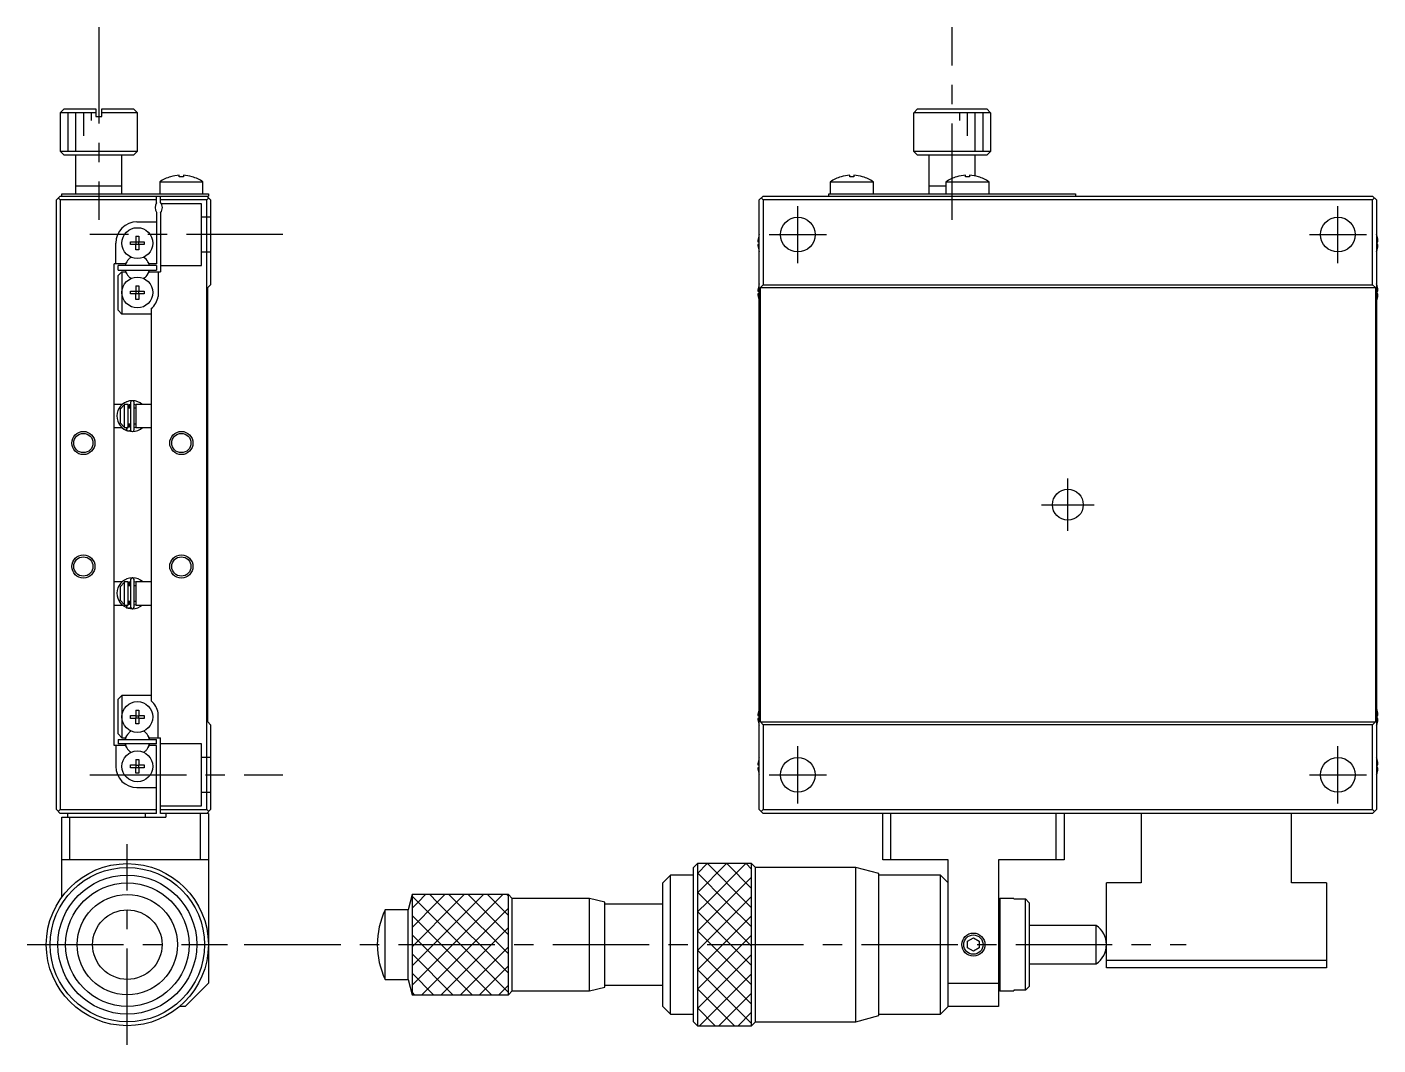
# Model space of a CAD drawing. Extents: x -27 to 392, y 5 to 259.
# Drawn here: x 217 to 392.1, y 84.8 to 216.7 of the extents above; entities that cross this region are included whole.
import ezdxf

# ---------------------------------------------------------------- set-up
doc = ezdxf.new("R2010")
doc.units = 0
doc.header["$LTSCALE"] = 10
doc.linetypes.add('CENTER', pattern=[2, 1.25, -0.25, 0.25, -0.25])
doc.linetypes.add('DASHED', pattern=[3.5, 2, -1.5])
doc.layers.get('0').update_dxf_attribs({"linetype": 'CONTINUOUS'})
doc.layers.add('CENTER', color=1, linetype='CENTER')

msp = doc.modelspace()

# ---------------------------------------------------------------- linework, layer by layer
at = {"color": 7, "linetype": 'CONTINUOUS'}
for p, q in [((221.841407, 206.093482), (221.341407, 205.593482)), ((225.941407, 205.593482), (221.341407, 205.593482)), ((221.341407, 205.593482), (221.341407, 200.593482)), ((221.841407, 206.093482), (225.941407, 206.093482)), ((225.941407, 206.093482), (225.941407, 205.093482)), ((225.941407, 205.093482), (226.741407, 205.093482)), ((226.741407, 206.093482), (230.841407, 206.093482)), ((226.741407, 205.093482), (226.741407, 206.093482)), ((231.341407, 205.593482), (226.741407, 205.593482)), ((231.341407, 205.593482), (230.841407, 206.093482)), ((231.341407, 200.593482), (231.341407, 205.593482)), ((331.938296, 205.093482), (331.954322, 205.093482)), ((331.938296, 205.093482), (331.938296, 200.593482)), ((331.954322, 205.593482), (332.456109, 206.093482)), ((331.954322, 205.093482), (331.954322, 205.593482)), ((341.92227, 205.593482), (331.954322, 205.593482)), ((332.456109, 206.093482), (341.420483, 206.093482)), ((341.420483, 206.093482), (341.92227, 205.593482)), ((341.92227, 205.593482), (341.92227, 205.093482)), ((341.92227, 205.093482), (341.938296, 205.093482)), ((341.938296, 200.593482), (341.938296, 205.093482)), ((221.341407, 200.593482), (231.341407, 200.593482)), ((221.341407, 200.593482), (221.841407, 200.093482)), ((230.841407, 200.093482), (221.841407, 200.093482)), ((223.341407, 200.093482), (223.341407, 195.093482)), ((229.341407, 195.093482), (229.341407, 200.093482)), ((230.841407, 200.093482), (231.341407, 200.593482)), ((331.938296, 200.593482), (341.938296, 200.593482)), ((331.938296, 200.593482), (332.438296, 200.093482)), ((341.438296, 200.093482), (332.438296, 200.093482)), ((333.938296, 200.093482), (333.938296, 195.093482)), ((339.938296, 197.385557), (339.938296, 200.093482)), ((341.438296, 200.093482), (341.938296, 200.593482)), ((234.241407, 196.635945), (239.841407, 196.635945)), ((234.241407, 196.635945), (234.241407, 195.093482)), ((235.642268, 197.286687), (235.63926, 197.292855)), ((236.781407, 197.286687), (236.781407, 197.479944)), ((237.301407, 197.286687), (236.781407, 197.286687)), ((237.301407, 197.479944), (237.301407, 197.286687)), ((238.443555, 197.292855), (238.440547, 197.286687)), ((239.841407, 195.093482), (239.841407, 196.635945)), ((321.138296, 196.635945), (321.138296, 195.093482)), ((321.138296, 196.635945), (326.738296, 196.635945)), ((322.539157, 197.286687), (322.536148, 197.292855)), ((323.678296, 197.286687), (323.678296, 197.479944)), ((324.198296, 197.286687), (323.678296, 197.286687)), ((324.198296, 197.479944), (324.198296, 197.286687)), ((325.340444, 197.292855), (325.337435, 197.286687)), ((326.738296, 195.093482), (326.738296, 196.635945)), ((336.138296, 196.635945), (336.138296, 195.093482)), ((336.138296, 196.635945), (341.738296, 196.635945)), ((337.539157, 197.286687), (337.536148, 197.292855)), ((338.678296, 197.286687), (338.678296, 197.479944)), ((339.198296, 197.286687), (338.678296, 197.286687)), ((339.198296, 197.479944), (339.198296, 197.286687)), ((340.340444, 197.292855), (340.337435, 197.286687)), ((341.738296, 195.093482), (341.738296, 196.635945)), ((221.341407, 194.793482), (220.841407, 194.293482)), ((221.341407, 194.293482), (221.091407, 194.543482)), ((221.341407, 194.793482), (240.541407, 194.793482)), ((221.541407, 194.793482), (221.541407, 195.093482)), ((221.541407, 195.093482), (240.541407, 195.093482)), ((229.341407, 196.093482), (223.341407, 196.093482)), ((233.841407, 193.893482), (233.841407, 194.793482)), ((234.341407, 193.95492), (234.341407, 194.793482)), ((240.841407, 194.293482), (240.341407, 194.793482)), ((240.591407, 194.543482), (240.341407, 194.293482)), ((240.541407, 195.093482), (240.541407, 194.793482)), ((312.438296, 194.793482), (311.938296, 194.293482)), ((312.438296, 194.293482), (312.188296, 194.543482)), ((312.438296, 194.793482), (391.438296, 194.793482)), ((320.938296, 194.793482), (320.938296, 195.093482)), ((320.938296, 195.093482), (352.938296, 195.093482)), ((336.138296, 196.093482), (333.938296, 196.093482)), ((352.938296, 195.093482), (352.938296, 194.793482)), ((391.938296, 194.293482), (391.438296, 194.793482)), ((391.688296, 194.543482), (391.438296, 194.293482)), ((220.841407, 115.293482), (220.841407, 194.293482)), ((233.841407, 194.293482), (221.341407, 194.293482)), ((221.341407, 194.293482), (221.341407, 115.293482)), ((233.841407, 192.693482), (233.841407, 185.993482)), ((240.341407, 194.293482), (234.341407, 194.293482)), ((234.341407, 192.632044), (234.341407, 184.993482)), ((240.341407, 115.293482), (240.341407, 194.293482)), ((240.841407, 194.293482), (240.841407, 183.293482)), ((311.938296, 115.293482), (311.938296, 194.293482)), ((391.438296, 194.293482), (312.438296, 194.293482)), ((312.438296, 194.293482), (312.438296, 183.293482)), ((391.438296, 183.293482), (391.438296, 194.293482)), ((391.938296, 194.293482), (391.938296, 115.293482)), ((231.291407, 191.443482), (233.841407, 191.443482)), ((231.161407, 189.579843), (231.521407, 189.579843)), ((231.161407, 189.579843), (231.161407, 188.873482)), ((231.521407, 189.579843), (231.521407, 188.873482)), ((311.864152, 189.582098), (311.868774, 189.579843)), ((392.007818, 189.579843), (392.01244, 189.582098)), ((228.541407, 185.993482), (228.541407, 188.693482)), ((230.455046, 188.513482), (230.455046, 188.873482)), ((230.455046, 188.873482), (231.161407, 188.873482)), ((231.161407, 188.513482), (230.455046, 188.513482)), ((231.17178, 188.86311), (231.161407, 188.873482)), ((231.17178, 188.523854), (231.161407, 188.513482)), ((231.161407, 187.807121), (231.161407, 188.513482)), ((231.521407, 187.807121), (231.161407, 187.807121)), ((231.17178, 188.86311), (231.511035, 188.86311)), ((231.17178, 188.523854), (231.17178, 188.86311)), ((231.511035, 188.523854), (231.17178, 188.523854)), ((231.511035, 188.86311), (231.521407, 188.873482)), ((231.511035, 188.86311), (231.511035, 188.523854)), ((231.511035, 188.523854), (231.521407, 188.513482)), ((231.521407, 188.873482), (232.227769, 188.873482)), ((231.521407, 188.513482), (231.521407, 187.807121)), ((232.227769, 188.513482), (231.521407, 188.513482)), ((232.227769, 188.873482), (232.227769, 188.513482)), ((311.748437, 188.873482), (311.868774, 188.873482)), ((311.868774, 188.513482), (311.748437, 188.513482)), ((311.868774, 187.807121), (311.864152, 187.804866)), ((311.868774, 188.873482), (311.868774, 188.513482)), ((392.007818, 188.873482), (392.128155, 188.873482)), ((392.007818, 188.513482), (392.007818, 188.873482)), ((392.128155, 188.513482), (392.007818, 188.513482)), ((392.01244, 187.804866), (392.007818, 187.807121)), ((228.341407, 123.593482), (228.341407, 185.993482)), ((229.796995, 185.993482), (228.341407, 185.993482)), ((233.841407, 185.793482), (228.841407, 185.793482)), ((228.841407, 185.193482), (228.841407, 185.793482)), ((229.966592, 186.287232), (229.796995, 185.993482)), ((232.885819, 185.993482), (232.716223, 186.287232)), ((233.841407, 185.993482), (232.885819, 185.993482)), ((233.841407, 185.793482), (233.841407, 185.193482)), ((228.841407, 185.19348), (233.841407, 185.19348)), ((228.841407, 184.493482), (229.341407, 184.993482)), ((228.841407, 179.993482), (228.841407, 184.493482)), ((229.341407, 184.993482), (229.796995, 184.993482)), ((229.341407, 184.993482), (229.341407, 179.493482)), ((229.796995, 184.993482), (229.966592, 184.699732)), ((232.716223, 184.699732), (232.885819, 184.993482)), ((232.885819, 184.993482), (234.341407, 184.993482)), ((234.041407, 184.993482), (234.041407, 181.771467)), ((230.455046, 182.113482), (230.455046, 182.473482)), ((230.455046, 182.473482), (231.161407, 182.473482)), ((231.161407, 182.113482), (230.455046, 182.113482)), ((231.161407, 183.179843), (231.521407, 183.179843)), ((231.161407, 183.179843), (231.161407, 182.473482)), ((231.17178, 182.46311), (231.161407, 182.473482)), ((231.17178, 182.123854), (231.161407, 182.113482)), ((231.161407, 181.407121), (231.161407, 182.113482)), ((231.17178, 182.46311), (231.511035, 182.46311)), ((231.17178, 182.123854), (231.17178, 182.46311)), ((231.511035, 182.123854), (231.17178, 182.123854)), ((231.511035, 182.46311), (231.521407, 182.473482)), ((231.511035, 182.46311), (231.511035, 182.123854)), ((231.511035, 182.123854), (231.521407, 182.113482)), ((231.521407, 183.179843), (231.521407, 182.473482)), ((231.521407, 182.473482), (232.227769, 182.473482)), ((231.521407, 182.113482), (231.521407, 181.407121)), ((232.227769, 182.113482), (231.521407, 182.113482)), ((232.227769, 182.473482), (232.227769, 182.113482)), ((240.491407, 182.943482), (240.841407, 183.293482)), ((240.491407, 126.643482), (240.491407, 182.943482)), ((311.748437, 182.473482), (311.868774, 182.473482)), ((311.868774, 182.113482), (311.748437, 182.113482)), ((311.864152, 183.182098), (311.868774, 183.179843)), ((311.868774, 182.473482), (311.868774, 182.113482)), ((312.088296, 182.943482), (312.438296, 183.293482)), ((312.088296, 126.643482), (312.088296, 182.943482)), ((312.088296, 182.943482), (391.788296, 182.943482)), ((312.438296, 183.293482), (391.438296, 183.293482)), ((391.438296, 183.293482), (391.788296, 182.943482)), ((391.788296, 182.943482), (391.788296, 126.643482)), ((392.007818, 183.179843), (392.01244, 183.182098)), ((392.007818, 182.473482), (392.128155, 182.473482)), ((392.007818, 182.113482), (392.007818, 182.473482)), ((392.128155, 182.113482), (392.007818, 182.113482)), ((231.521407, 181.407121), (231.161407, 181.407121)), ((311.868774, 181.407121), (311.864152, 181.404866)), ((392.01244, 181.404866), (392.007818, 181.407121)), ((229.341407, 179.493482), (228.841407, 179.993482)), ((233.141407, 179.493482), (229.341407, 179.493482)), ((233.141407, 180.21442), (233.141407, 129.372544)), ((229.915408, 168.11935), (229.88515, 168.106397)), ((229.909771, 168.11611), (229.906269, 168.115501)), ((229.970678, 168.140912), (229.914935, 168.120277)), ((229.386609, 167.793482), (228.341407, 167.793482)), ((229.141407, 167.209997), (229.641407, 167.739165)), ((229.141407, 165.376967), (229.141407, 167.209997)), ((230.141407, 167.793482), (229.641407, 167.793482)), ((229.641407, 167.793482), (229.641407, 164.793482)), ((230.141321, 167.726826), (230.461656, 167.809788)), ((230.141406, 167.721018), (230.154425, 167.723167)), ((230.141407, 164.793482), (230.141407, 167.793482)), ((230.461673, 167.293482), (230.141407, 167.293482)), ((230.154425, 167.723167), (230.167963, 167.724705)), ((230.167963, 167.724705), (230.181567, 167.725547)), ((230.181567, 167.725547), (230.1952, 167.72569)), ((230.1952, 167.72569), (230.208824, 167.725134)), ((230.208824, 167.725134), (230.222404, 167.723878)), ((230.222404, 167.723878), (230.235902, 167.721928)), ((230.235902, 167.721928), (230.249282, 167.719289)), ((230.249282, 167.719289), (230.262508, 167.715969)), ((230.262508, 167.715969), (230.275545, 167.711979)), ((230.275545, 167.711979), (230.288358, 167.707329)), ((230.288358, 167.707329), (230.300915, 167.702035)), ((230.300915, 167.702035), (230.313182, 167.696113)), ((230.313182, 167.696113), (230.325129, 167.689579)), ((230.325129, 167.689579), (230.336725, 167.682453)), ((230.336725, 167.682453), (230.347942, 167.674755)), ((230.341407, 167.293482), (230.341407, 167.679714)), ((230.347942, 167.674755), (230.358754, 167.666508)), ((230.358754, 167.666508), (230.369134, 167.657734)), ((230.369134, 167.657734), (230.379058, 167.648457)), ((230.379058, 167.648457), (230.388503, 167.638704)), ((230.388503, 167.638704), (230.397448, 167.628498)), ((230.397448, 167.628498), (230.405873, 167.617868)), ((230.405873, 167.617868), (230.41376, 167.606841)), ((230.41376, 167.606841), (230.421092, 167.595445)), ((230.421092, 167.595445), (230.427853, 167.583708)), ((230.427853, 167.583708), (230.434029, 167.57166)), ((230.434029, 167.57166), (230.439608, 167.55933)), ((230.439608, 167.55933), (230.444577, 167.546748)), ((230.444577, 167.546748), (230.448928, 167.533944)), ((230.448928, 167.533944), (230.452651, 167.520948)), ((230.452651, 167.520948), (230.45574, 167.507791)), ((230.45574, 167.507791), (230.458188, 167.494505)), ((230.458188, 167.494505), (230.459991, 167.481119)), ((230.459991, 167.481119), (230.461145, 167.467664)), ((230.461145, 167.467664), (230.461649, 167.454173)), ((230.461649, 167.454173), (230.461673, 167.450618)), ((230.461673, 168.050169), (230.461673, 164.500169)), ((230.911673, 164.500169), (230.911673, 168.050169)), ((231.141407, 167.293482), (230.911673, 167.293482)), ((230.911727, 167.809461), (231.1415, 167.757878)), ((231.141407, 167.793482), (231.141407, 164.793482)), ((233.141407, 167.793482), (231.141407, 167.793482)), ((228.341407, 164.793482), (229.345089, 164.793482)), ((229.641407, 164.847799), (229.141407, 165.376967)), ((229.641407, 164.793482), (230.141407, 164.793482)), ((229.906041, 164.434867), (229.982359, 164.691424)), ((229.951345, 164.588752), (229.94565, 164.573257)), ((229.957342, 164.604541), (229.951345, 164.588752)), ((229.963605, 164.620529), (229.957342, 164.604541)), ((229.970097, 164.636619), (229.963605, 164.620529)), ((229.976779, 164.652715), (229.970097, 164.636619)), ((229.983611, 164.668721), (229.976779, 164.652715)), ((229.982359, 164.691424), (230.034502, 164.793509)), ((229.990551, 164.684541), (229.983611, 164.668721)), ((229.997558, 164.700079), (229.990551, 164.684541)), ((230.004591, 164.715243), (229.997558, 164.700079)), ((230.011606, 164.72994), (230.004591, 164.715243)), ((230.018562, 164.744084), (230.011606, 164.72994)), ((230.025416, 164.757589), (230.018562, 164.744084)), ((230.032129, 164.770374), (230.025416, 164.757589)), ((230.038659, 164.782362), (230.032129, 164.770374)), ((230.044968, 164.793482), (230.038659, 164.782362)), ((230.14635, 164.828427), (230.141393, 164.829324)), ((230.141407, 165.293482), (230.461673, 165.293482)), ((230.159847, 164.826471), (230.14635, 164.828427)), ((230.173425, 164.825211), (230.159847, 164.826471)), ((230.187047, 164.82465), (230.173425, 164.825211)), ((230.200676, 164.824788), (230.187047, 164.82465)), ((230.214276, 164.825625), (230.200676, 164.824788)), ((230.227809, 164.827156), (230.214276, 164.825625)), ((230.241241, 164.829378), (230.227809, 164.827156)), ((230.254535, 164.832282), (230.241241, 164.829378)), ((230.267656, 164.835858), (230.254535, 164.832282)), ((230.280571, 164.840096), (230.267656, 164.835858)), ((230.293247, 164.844981), (230.280571, 164.840096)), ((230.305651, 164.850499), (230.293247, 164.844981)), ((230.317753, 164.856634), (230.305651, 164.850499)), ((230.329524, 164.863366), (230.317753, 164.856634)), ((230.340935, 164.870678), (230.329524, 164.863366)), ((230.351959, 164.878548), (230.340935, 164.870678)), ((230.341407, 164.870758), (230.341407, 165.293482)), ((230.36257, 164.886954), (230.351959, 164.878548)), ((230.372744, 164.895873), (230.36257, 164.886954)), ((230.382459, 164.905283), (230.372744, 164.895873)), ((230.391692, 164.915157), (230.382459, 164.905283)), ((230.400423, 164.925471), (230.391692, 164.915157)), ((230.408632, 164.936199), (230.400423, 164.925471)), ((230.416304, 164.947313), (230.408632, 164.936199)), ((230.42342, 164.958787), (230.416304, 164.947313)), ((230.429966, 164.970592), (230.42342, 164.958787)), ((230.435928, 164.9827), (230.429966, 164.970592)), ((230.441294, 164.995082), (230.435928, 164.9827)), ((230.446052, 165.007709), (230.441294, 164.995082)), ((230.450193, 165.020551), (230.446052, 165.007709)), ((230.453708, 165.033579), (230.450193, 165.020551)), ((230.456589, 165.046762), (230.453708, 165.033579)), ((230.45883, 165.060069), (230.456589, 165.046762)), ((230.460427, 165.073471), (230.45883, 165.060069)), ((230.461375, 165.086935), (230.460427, 165.073471)), ((230.461673, 165.099721), (230.461375, 165.086935)), ((230.911673, 165.293482), (231.141407, 165.293482)), ((231.144157, 164.793424), (230.911725, 164.740564)), ((231.141407, 164.793482), (233.141407, 164.793482)), ((229.872813, 164.449389), (229.912461, 164.432232)), ((229.911076, 164.446454), (229.910979, 164.44071)), ((229.910979, 164.44071), (229.911427, 164.436148)), ((229.911717, 164.453346), (229.911076, 164.446454)), ((229.911427, 164.436148), (229.914083, 164.430559)), ((229.912898, 164.461344), (229.911717, 164.453346)), ((229.914612, 164.470401), (229.912898, 164.461344)), ((229.914083, 164.430559), (229.914935, 164.430062)), ((229.916849, 164.480461), (229.914612, 164.470401)), ((229.914935, 164.430062), (229.946522, 164.417725)), ((229.919596, 164.491464), (229.916849, 164.480461)), ((229.922836, 164.503346), (229.919596, 164.491464)), ((229.926549, 164.516033), (229.922836, 164.503346)), ((229.930713, 164.52945), (229.926549, 164.516033)), ((229.935303, 164.543517), (229.930713, 164.52945)), ((229.940293, 164.558148), (229.935303, 164.543517)), ((229.94565, 164.573257), (229.940293, 164.558148)), ((229.946522, 164.417725), (229.980454, 164.406339)), ((229.966769, 164.410386), (230.658016, 164.276637)), ((229.980454, 164.406339), (230.014903, 164.396664)), ((230.014903, 164.396664), (230.049782, 164.388724)), ((230.049782, 164.388724), (230.085007, 164.382536)), ((230.085007, 164.382536), (230.12049, 164.378117)), ((230.12049, 164.378117), (230.156145, 164.375475)), ((230.156145, 164.375475), (230.191884, 164.374618)), ((230.191884, 164.374618), (230.227621, 164.375547)), ((230.227621, 164.375547), (230.263268, 164.378259)), ((230.263268, 164.378259), (230.298739, 164.382748)), ((230.298739, 164.382748), (230.333945, 164.389003)), ((230.333945, 164.389003), (230.368802, 164.397009)), ((230.368802, 164.397009), (230.403225, 164.406747)), ((230.403225, 164.406747), (230.437128, 164.418192)), ((230.437128, 164.418192), (230.470429, 164.431319)), ((230.470429, 164.431319), (230.47226, 164.432097)), ((229.353156, 144.793482), (228.341407, 144.793482)), ((229.141407, 144.209997), (229.641407, 144.739165)), ((229.141407, 142.376967), (229.141407, 144.209997)), ((230.141407, 144.793482), (229.641407, 144.793482)), ((229.641407, 144.793482), (229.641407, 141.793482)), ((229.924636, 145.157033), (229.886405, 145.140567)), ((229.918999, 145.153794), (229.915498, 145.153184)), ((229.979907, 145.178595), (229.924164, 145.15796)), ((230.141377, 144.761028), (230.470884, 144.847471)), ((230.141391, 144.756768), (230.150217, 144.758621)), ((230.141407, 141.793482), (230.141407, 144.793482)), ((230.470902, 144.293482), (230.141407, 144.293482)), ((230.150217, 144.758621), (230.163654, 144.76085)), ((230.163654, 144.76085), (230.177192, 144.762389)), ((230.177192, 144.762389), (230.190796, 144.763231)), ((230.190796, 144.763231), (230.204428, 144.763374)), ((230.204428, 144.763374), (230.218053, 144.762817)), ((230.218053, 144.762817), (230.231633, 144.761562)), ((230.231633, 144.761562), (230.245131, 144.759612)), ((230.245131, 144.759612), (230.258511, 144.756973)), ((230.258511, 144.756973), (230.271737, 144.753653)), ((230.271737, 144.753653), (230.284774, 144.749662)), ((230.284774, 144.749662), (230.297587, 144.745013)), ((230.297587, 144.745013), (230.310143, 144.739719)), ((230.310143, 144.739719), (230.32241, 144.733796)), ((230.32241, 144.733796), (230.334357, 144.727262)), ((230.334357, 144.727262), (230.345953, 144.720136)), ((230.341407, 144.293482), (230.341407, 144.72315)), ((230.345953, 144.720136), (230.357171, 144.712439)), ((230.357171, 144.712439), (230.367983, 144.704191)), ((230.367983, 144.704191), (230.378362, 144.695417)), ((230.378362, 144.695417), (230.388286, 144.686141)), ((230.388286, 144.686141), (230.397732, 144.676387)), ((230.397732, 144.676387), (230.406677, 144.666182)), ((230.406677, 144.666182), (230.415102, 144.655552)), ((230.415102, 144.655552), (230.422989, 144.644525)), ((230.422989, 144.644525), (230.430321, 144.633128)), ((230.430321, 144.633128), (230.437081, 144.621392)), ((230.437081, 144.621392), (230.443258, 144.609344)), ((230.443258, 144.609344), (230.448836, 144.597013)), ((230.448836, 144.597013), (230.453806, 144.584431)), ((230.453806, 144.584431), (230.458157, 144.571627)), ((230.458157, 144.571627), (230.46188, 144.558632)), ((230.46188, 144.558632), (230.464969, 144.545475)), ((230.464969, 144.545475), (230.467417, 144.532188)), ((230.467417, 144.532188), (230.46922, 144.518802)), ((230.46922, 144.518802), (230.470374, 144.505348)), ((230.470374, 144.505348), (230.470877, 144.491856)), ((230.470877, 144.491856), (230.470902, 144.488301)), ((230.470902, 145.087853), (230.470902, 141.537853)), ((230.920902, 141.537853), (230.920902, 145.087853)), ((231.141407, 144.293482), (230.920902, 144.293482)), ((230.920956, 144.847145), (231.141576, 144.798326)), ((231.141407, 144.793482), (231.141407, 141.793482)), ((233.141407, 144.793482), (231.141407, 144.793482)), ((231.141576, 144.798326), (231.15673, 144.793716)), ((229.641407, 141.847799), (229.141407, 142.376967)), ((230.1422, 141.868755), (230.141403, 141.868935)), ((230.141407, 142.293482), (230.470902, 142.293482)), ((230.155579, 141.86611), (230.1422, 141.868755)), ((230.169076, 141.864155), (230.155579, 141.86611)), ((230.182653, 141.862895), (230.169076, 141.864155)), ((230.196275, 141.862333), (230.182653, 141.862895)), ((230.209904, 141.862471), (230.196275, 141.862333)), ((230.223504, 141.863308), (230.209904, 141.862471)), ((230.237038, 141.86484), (230.223504, 141.863308)), ((230.250469, 141.867062), (230.237038, 141.86484)), ((230.263763, 141.869965), (230.250469, 141.867062)), ((230.276885, 141.873542), (230.263763, 141.869965)), ((230.2898, 141.877779), (230.276885, 141.873542)), ((230.302475, 141.882665), (230.2898, 141.877779)), ((230.31488, 141.888183), (230.302475, 141.882665)), ((230.326982, 141.894317), (230.31488, 141.888183)), ((230.338753, 141.90105), (230.326982, 141.894317)), ((230.350163, 141.908361), (230.338753, 141.90105)), ((230.341407, 141.902337), (230.341407, 142.293482)), ((230.361187, 141.916231), (230.350163, 141.908361)), ((230.371799, 141.924637), (230.361187, 141.916231)), ((230.381973, 141.933557), (230.371799, 141.924637)), ((230.391687, 141.942966), (230.381973, 141.933557)), ((230.40092, 141.952841), (230.391687, 141.942966)), ((230.409651, 141.963155), (230.40092, 141.952841)), ((230.417861, 141.973882), (230.409651, 141.963155)), ((230.425532, 141.984997), (230.417861, 141.973882)), ((230.432648, 141.99647), (230.425532, 141.984997)), ((230.439195, 142.008276), (230.432648, 141.99647)), ((230.445157, 142.020384), (230.439195, 142.008276)), ((230.450523, 142.032766), (230.445157, 142.020384)), ((230.455281, 142.045393), (230.450523, 142.032766)), ((230.459422, 142.058235), (230.455281, 142.045393)), ((230.462936, 142.071263), (230.459422, 142.058235)), ((230.465817, 142.084445), (230.462936, 142.071263)), ((230.468059, 142.097753), (230.465817, 142.084445)), ((230.469655, 142.111154), (230.468059, 142.097753)), ((230.470603, 142.124619), (230.469655, 142.111154)), ((230.470902, 142.137405), (230.470603, 142.124619)), ((230.920902, 142.293482), (231.141407, 142.293482)), ((231.141459, 141.827466), (230.920954, 141.778248)), ((228.341407, 141.793482), (229.397076, 141.793482)), ((229.641407, 141.793482), (230.141407, 141.793482)), ((229.881835, 141.486575), (229.935259, 141.464281)), ((229.915269, 141.47255), (229.991588, 141.729108)), ((229.920314, 141.484295), (229.92021, 141.478325)), ((229.92021, 141.478325), (229.920693, 141.473629)), ((229.921004, 141.491501), (229.920314, 141.484295)), ((229.920693, 141.473629), (229.923311, 141.468243)), ((229.922276, 141.499896), (229.921004, 141.491501)), ((229.924121, 141.509426), (229.922276, 141.499896)), ((229.923311, 141.468243), (229.924164, 141.467746)), ((229.926529, 141.52003), (229.924121, 141.509426)), ((229.924164, 141.467746), (229.955751, 141.455409)), ((229.929482, 141.531638), (229.926529, 141.52003)), ((229.932962, 141.544175), (229.929482, 141.531638)), ((229.936947, 141.557561), (229.932962, 141.544175)), ((229.941411, 141.571709), (229.936947, 141.557561)), ((229.946324, 141.586527), (229.941411, 141.571709)), ((229.951656, 141.60192), (229.946324, 141.586527)), ((229.957371, 141.617788), (229.951656, 141.60192)), ((229.955751, 141.455409), (229.989683, 141.444023)), ((229.963433, 141.634027), (229.957371, 141.617788)), ((229.969802, 141.650534), (229.963433, 141.634027)), ((229.976438, 141.667202), (229.969802, 141.650534)), ((229.975998, 141.448069), (230.667245, 141.31432)), ((229.983296, 141.683922), (229.976438, 141.667202)), ((229.990334, 141.700586), (229.983296, 141.683922)), ((229.989683, 141.444023), (230.024132, 141.434348)), ((229.997505, 141.717087), (229.990334, 141.700586)), ((229.991588, 141.729108), (230.022762, 141.793492)), ((230.004763, 141.733319), (229.997505, 141.717087)), ((230.012061, 141.749174), (230.004763, 141.733319)), ((230.019351, 141.764553), (230.012061, 141.749174)), ((230.026588, 141.779354), (230.019351, 141.764553)), ((230.024132, 141.434348), (230.059011, 141.426407)), ((230.033723, 141.793482), (230.026588, 141.779354)), ((230.059011, 141.426407), (230.094235, 141.42022)), ((230.094235, 141.42022), (230.129718, 141.4158)), ((230.129718, 141.4158), (230.165373, 141.413159)), ((230.165373, 141.413159), (230.201113, 141.412302)), ((230.201113, 141.412302), (230.23685, 141.41323)), ((230.23685, 141.41323), (230.272497, 141.415942)), ((230.272497, 141.415942), (230.307967, 141.420431)), ((230.307967, 141.420431), (230.343174, 141.426687)), ((230.343174, 141.426687), (230.378031, 141.434693)), ((230.378031, 141.434693), (230.412453, 141.44443)), ((230.412453, 141.44443), (230.446356, 141.455876)), ((230.446356, 141.455876), (230.479658, 141.469003)), ((230.479658, 141.469003), (230.481489, 141.469781)), ((231.141407, 141.793482), (233.141407, 141.793482)), ((228.841407, 129.593482), (229.341407, 130.093482)), ((228.841407, 125.093482), (228.841407, 129.593482)), ((233.141407, 130.093482), (229.341407, 130.093482)), ((229.341407, 130.093482), (229.341407, 124.593482)), ((231.161407, 128.179843), (231.521407, 128.179843)), ((231.161407, 128.179843), (231.161407, 127.473482)), ((231.521407, 128.179843), (231.521407, 127.473482)), ((234.041407, 124.593482), (234.041407, 127.815497)), ((311.864152, 128.182098), (311.868774, 128.179843)), ((392.007818, 128.179843), (392.01244, 128.182098)), ((230.455046, 127.113482), (230.455046, 127.473482)), ((230.455046, 127.473482), (231.161407, 127.473482)), ((231.161407, 127.113482), (230.455046, 127.113482)), ((231.17178, 127.46311), (231.161407, 127.473482)), ((231.17178, 127.123854), (231.161407, 127.113482)), ((231.161407, 126.407121), (231.161407, 127.113482)), ((231.521407, 126.407121), (231.161407, 126.407121)), ((231.17178, 127.46311), (231.511035, 127.46311)), ((231.17178, 127.123854), (231.17178, 127.46311)), ((231.511035, 127.123854), (231.17178, 127.123854)), ((231.511035, 127.46311), (231.521407, 127.473482)), ((231.511035, 127.46311), (231.511035, 127.123854)), ((231.511035, 127.123854), (231.521407, 127.113482)), ((231.521407, 127.473482), (232.227769, 127.473482)), ((231.521407, 127.113482), (231.521407, 126.407121)), ((232.227769, 127.113482), (231.521407, 127.113482)), ((232.227769, 127.473482), (232.227769, 127.113482)), ((240.841407, 126.293482), (240.491407, 126.643482)), ((240.841407, 126.293482), (240.841407, 115.293482)), ((311.748437, 127.473482), (311.868774, 127.473482)), ((311.868774, 127.113482), (311.748437, 127.113482)), ((311.868774, 126.407121), (311.864152, 126.404866)), ((311.868774, 127.473482), (311.868774, 127.113482)), ((312.438296, 126.293482), (312.088296, 126.643482)), ((312.088296, 126.643482), (391.788296, 126.643482)), ((391.438296, 126.293482), (312.438296, 126.293482)), ((312.438296, 126.293482), (312.438296, 115.293482)), ((391.788296, 126.643482), (391.438296, 126.293482)), ((391.438296, 115.293482), (391.438296, 126.293482)), ((392.007818, 127.473482), (392.128155, 127.473482)), ((392.007818, 127.113482), (392.007818, 127.473482)), ((392.128155, 127.113482), (392.007818, 127.113482)), ((392.01244, 126.404866), (392.007818, 126.407121)), ((229.341407, 124.593482), (228.841407, 125.093482)), ((228.841407, 124.393484), (233.841407, 124.393484)), ((228.841407, 124.393482), (228.841407, 123.793482)), ((229.341407, 124.593482), (229.796995, 124.593482)), ((229.796995, 124.593482), (229.966592, 124.887232)), ((232.716223, 124.887232), (232.885819, 124.593482)), ((232.885819, 124.593482), (234.341407, 124.593482)), ((233.841407, 123.793482), (233.841407, 124.393482)), ((234.341407, 114.793482), (234.341407, 124.593482)), ((229.796995, 123.593482), (228.341407, 123.593482)), ((228.541407, 123.593482), (228.541407, 120.893482)), ((233.841407, 123.793482), (228.841407, 123.793482)), ((229.966592, 123.299732), (229.796995, 123.593482)), ((232.885819, 123.593482), (232.716223, 123.299732)), ((233.841407, 123.593482), (232.885819, 123.593482)), ((233.841407, 114.793482), (233.841407, 123.593482)), ((230.455046, 120.713482), (230.455046, 121.073482)), ((230.455046, 121.073482), (231.161407, 121.073482)), ((231.161407, 121.779843), (231.521407, 121.779843)), ((231.161407, 121.779843), (231.161407, 121.073482)), ((231.17178, 121.06311), (231.161407, 121.073482)), ((231.17178, 121.06311), (231.511035, 121.06311)), ((231.17178, 120.723854), (231.17178, 121.06311)), ((231.511035, 121.06311), (231.521407, 121.073482)), ((231.511035, 121.06311), (231.511035, 120.723854)), ((231.521407, 121.779843), (231.521407, 121.073482)), ((231.521407, 121.073482), (232.227769, 121.073482)), ((232.227769, 121.073482), (232.227769, 120.713482)), ((311.748437, 121.073482), (311.868774, 121.073482)), ((311.864152, 121.782098), (311.868774, 121.779843)), ((311.868774, 121.073482), (311.868774, 120.713482)), ((392.007818, 121.779843), (392.01244, 121.782098)), ((392.007818, 121.073482), (392.128155, 121.073482)), ((392.007818, 120.713482), (392.007818, 121.073482)), ((231.161407, 120.713482), (230.455046, 120.713482)), ((231.17178, 120.723854), (231.161407, 120.713482)), ((231.161407, 120.007121), (231.161407, 120.713482)), ((231.521407, 120.007121), (231.161407, 120.007121)), ((231.511035, 120.723854), (231.17178, 120.723854)), ((231.511035, 120.723854), (231.521407, 120.713482)), ((231.521407, 120.713482), (231.521407, 120.007121)), ((232.227769, 120.713482), (231.521407, 120.713482)), ((311.868774, 120.713482), (311.748437, 120.713482)), ((311.868774, 120.007121), (311.864152, 120.004866)), ((392.128155, 120.713482), (392.007818, 120.713482)), ((392.01244, 120.004866), (392.007818, 120.007121)), ((231.291407, 118.143482), (233.841407, 118.143482)), ((221.341407, 114.793482), (220.841407, 115.293482)), ((221.091407, 115.043482), (221.341407, 115.293482)), ((221.341407, 115.293482), (233.841407, 115.293482)), ((233.841407, 114.793482), (221.341407, 114.793482)), ((221.541407, 103.957896), (221.541407, 114.293482)), ((221.541407, 114.293482), (235.041407, 114.293482)), ((222.341407, 114.293482), (222.341407, 114.793482)), ((222.541407, 114.293482), (222.541407, 108.793482)), ((232.341407, 114.793482), (232.341407, 114.293482)), ((234.341407, 115.293482), (240.341407, 115.293482)), ((240.541407, 114.793482), (234.341407, 114.793482)), ((235.041407, 114.793482), (235.041407, 114.293482)), ((239.541407, 108.793482), (239.541407, 114.793482)), ((240.341407, 115.293482), (240.591407, 115.043482)), ((240.341407, 114.793482), (240.841407, 115.293482)), ((240.541407, 114.793482), (240.541407, 92.793482)), ((311.938296, 115.293482), (312.438296, 114.793482)), ((312.188296, 115.043482), (312.438296, 115.293482)), ((312.438296, 115.293482), (391.438296, 115.293482)), ((391.438296, 114.793482), (312.438296, 114.793482)), ((327.938296, 108.793482), (327.938296, 114.793482)), ((328.938296, 114.793482), (328.938296, 108.793482)), ((350.438296, 108.793482), (350.438296, 114.793482)), ((351.438296, 114.793482), (351.438296, 108.793482)), ((361.438296, 114.793482), (361.438296, 105.793482)), ((380.938296, 105.793482), (380.938296, 114.793482)), ((391.438296, 115.293482), (391.688296, 115.043482)), ((391.438296, 114.793482), (391.938296, 115.293482)), ((240.541407, 108.793482), (221.541407, 108.793482)), ((336.438296, 108.793482), (327.938296, 108.793482)), ((336.438296, 89.793482), (336.438296, 108.793482)), ((351.438296, 108.793482), (342.938296, 108.793482)), ((342.938296, 108.793482), (342.938296, 89.793482)), ((303.938296, 108.293482), (303.438296, 107.793482)), ((303.438296, 87.793482), (303.438296, 107.793482)), ((310.938296, 108.293482), (303.938296, 108.293482)), ((303.938296, 108.293482), (303.938296, 87.293482)), ((311.438296, 107.793482), (310.938296, 108.293482)), ((310.938296, 87.293482), (310.938296, 108.293482)), ((311.438296, 87.793482), (311.438296, 107.793482)), ((324.438296, 107.793482), (311.438296, 107.793482)), ((324.438296, 87.793482), (324.438296, 107.793482)), ((327.438296, 106.993482), (324.438296, 107.793482)), ((327.438296, 88.593482), (327.438296, 106.993482)), ((300.438296, 106.793482), (299.438296, 105.793482)), ((299.438296, 89.793482), (299.438296, 105.793482)), ((300.438296, 88.793482), (300.438296, 106.793482)), ((303.438296, 106.793482), (300.438296, 106.793482)), ((335.438296, 106.793482), (327.438296, 106.793482)), ((335.438296, 88.793482), (335.438296, 106.793482)), ((336.438296, 105.793482), (335.438296, 106.793482)), ((361.438296, 105.793482), (356.938296, 105.793482)), ((356.938296, 94.793482), (356.938296, 105.793482)), ((385.438296, 105.793482), (380.938296, 105.793482)), ((385.438296, 105.793482), (385.438296, 94.793482)), ((266.938296, 104.293482), (266.438296, 102.293482)), ((279.438296, 104.293482), (266.938296, 104.293482)), ((266.938296, 104.293482), (266.938296, 91.293482)), ((279.938296, 103.793482), (279.438296, 104.293482)), ((279.438296, 91.293482), (279.438296, 104.293482)), ((279.938296, 91.793482), (279.938296, 103.793482)), ((289.938296, 103.793482), (279.938296, 103.793482)), ((289.938296, 91.793482), (289.938296, 103.793482)), ((291.938296, 103.293482), (289.938296, 103.793482)), ((343.138296, 103.793482), (342.938296, 103.593482)), ((343.138296, 103.793482), (343.138296, 91.793482)), ((344.938296, 103.793482), (343.138296, 103.793482)), ((344.938296, 103.793482), (344.938296, 103.709562)), ((344.938296, 103.709562), (346.438296, 103.709562)), ((346.438296, 91.877402), (346.438296, 103.709562)), ((346.438296, 103.709562), (346.938296, 103.201809)), ((263.451463, 93.293482), (263.451463, 102.293482)), ((266.438296, 102.293482), (263.451463, 102.293482)), ((266.438296, 93.293482), (266.438296, 102.293482)), ((291.938296, 92.293482), (291.938296, 103.293482)), ((299.438296, 103.043482), (291.938296, 103.043482)), ((346.938296, 103.201809), (346.938296, 92.385155)), ((355.596609, 100.293482), (346.938296, 100.293482)), ((355.596609, 95.293482), (355.596609, 100.293482)), ((338.938296, 98.226495), (339.688296, 98.659507)), ((338.938296, 97.360469), (338.938296, 98.226495)), ((339.688296, 98.659507), (340.438296, 98.226495)), ((340.438296, 98.226495), (340.438296, 97.360469)), ((339.688296, 96.927457), (338.938296, 97.360469)), ((340.438296, 97.360469), (339.688296, 96.927457)), ((346.938296, 95.293482), (355.596609, 95.293482)), ((356.938296, 95.793482), (385.438296, 95.793482)), ((385.438296, 94.793482), (356.938296, 94.793482)), ((263.451463, 93.293482), (266.438296, 93.293482)), ((266.438296, 93.293482), (266.938296, 91.293482)), ((237.541407, 89.793482), (240.541407, 92.793482)), ((266.938296, 91.293482), (279.438296, 91.293482)), ((279.438296, 91.293482), (279.938296, 91.793482)), ((279.938296, 91.793482), (289.938296, 91.793482)), ((289.938296, 91.793482), (291.938296, 92.293482)), ((291.938296, 92.543482), (299.438296, 92.543482)), ((336.438296, 92.793482), (342.938296, 92.793482)), ((342.938296, 91.993482), (343.138296, 91.793482)), ((343.138296, 91.793482), (344.938296, 91.793482)), ((344.938296, 91.877402), (344.938296, 91.793482)), ((346.438296, 91.877402), (344.938296, 91.877402)), ((346.938296, 92.385155), (346.438296, 91.877402)), ((237.541407, 89.793482), (236.842143, 89.793482)), ((299.438296, 89.793482), (300.438296, 88.793482)), ((335.438296, 88.793482), (336.438296, 89.793482)), ((342.938296, 89.793482), (336.438296, 89.793482)), ((300.438296, 88.793482), (303.438296, 88.793482)), ((303.438296, 87.793482), (303.938296, 87.293482)), ((310.938296, 87.293482), (311.438296, 87.793482)), ((311.438296, 87.793482), (324.438296, 87.793482)), ((324.438296, 87.793482), (327.438296, 88.593482)), ((327.438296, 88.793482), (335.438296, 88.793482)), ((303.938296, 87.293482), (310.938296, 87.293482))]:
    msp.add_line(p, q, dxfattribs=at)
at = {"color": 3, "linetype": 'CONTINUOUS'}
for p, q in [((222.341407, 205.593482), (222.341407, 200.593482)), ((223.341407, 205.593482), (223.341407, 200.593482)), ((224.341407, 205.593482), (224.341407, 202.593482)), ((225.341407, 205.593482), (225.341407, 204.593482)), ((337.938296, 204.593482), (337.938296, 205.593482)), ((338.938296, 202.593482), (338.938296, 205.593482)), ((339.938296, 200.593482), (339.938296, 205.593482)), ((340.938296, 200.593482), (340.938296, 205.593482)), ((303.938296, 107.02804), (305.203738, 108.293482)), ((303.938296, 104.52804), (307.703738, 108.293482)), ((303.938296, 107.084996), (307.716774, 103.306518)), ((305.216774, 103.306518), (310.203738, 108.293482)), ((305.22981, 108.293482), (310.216774, 103.306518)), ((307.72981, 108.293482), (310.938296, 105.084996)), ((310.22981, 108.293482), (310.938296, 107.584996)), ((307.716774, 103.306518), (310.938296, 106.52804)), ((266.938296, 104.084996), (267.716774, 103.306518)), ((266.938296, 102.52804), (267.716774, 103.306518)), ((266.938296, 100.02804), (270.216774, 103.306518)), ((266.938296, 97.52804), (272.716774, 103.306518)), ((266.938296, 95.02804), (275.216774, 103.306518)), ((266.938296, 92.52804), (277.716774, 103.306518)), ((267.716774, 103.306518), (268.703738, 104.293482)), ((267.716774, 103.306518), (279.438296, 91.584996)), ((269.22981, 104.293482), (270.216774, 103.306518)), ((270.216774, 103.306518), (271.203738, 104.293482)), ((270.216774, 103.306518), (279.438296, 94.084996)), ((271.72981, 104.293482), (272.716774, 103.306518)), ((272.716774, 103.306518), (273.703738, 104.293482)), ((272.716774, 103.306518), (279.438296, 96.584996)), ((274.22981, 104.293482), (275.216774, 103.306518)), ((275.216774, 103.306518), (276.203738, 104.293482)), ((275.216774, 103.306518), (279.438296, 99.084996)), ((276.72981, 104.293482), (277.716774, 103.306518)), ((277.716774, 103.306518), (278.703738, 104.293482)), ((277.716774, 103.306518), (279.438296, 101.584996)), ((279.22981, 104.293482), (279.438296, 104.084996)), ((303.938296, 104.584996), (305.216774, 103.306518)), ((303.938296, 102.02804), (305.216774, 103.306518)), ((303.938296, 99.52804), (307.716774, 103.306518)), ((303.938296, 97.02804), (310.216774, 103.306518)), ((305.216774, 103.306518), (310.938296, 97.584996)), ((307.716774, 103.306518), (310.938296, 100.084996)), ((310.216774, 103.306518), (310.938296, 104.02804)), ((310.216774, 103.306518), (310.938296, 102.584996)), ((266.938296, 101.584996), (277.22981, 91.293482)), ((268.203738, 91.293482), (279.438296, 102.52804)), ((303.938296, 102.084996), (310.938296, 95.084996)), ((270.703738, 91.293482), (279.438296, 100.02804)), ((303.938296, 94.52804), (310.938296, 101.52804)), ((266.938296, 99.084996), (274.72981, 91.293482)), ((303.938296, 99.584996), (310.938296, 92.584996)), ((303.938296, 92.02804), (310.938296, 99.02804)), ((266.938296, 96.584996), (272.22981, 91.293482)), ((273.203738, 91.293482), (279.438296, 97.52804)), ((303.938296, 97.084996), (310.938296, 90.084996)), ((303.938296, 89.52804), (310.938296, 96.52804)), ((275.703738, 91.293482), (279.438296, 95.02804)), ((303.938296, 94.584996), (310.938296, 87.584996)), ((266.938296, 94.084996), (269.72981, 91.293482)), ((304.203738, 87.293482), (310.938296, 94.02804)), ((266.938296, 91.584996), (267.22981, 91.293482)), ((278.203738, 91.293482), (279.438296, 92.52804)), ((303.938296, 92.084996), (308.72981, 87.293482)), ((306.703738, 87.293482), (310.938296, 91.52804)), ((303.938296, 89.584996), (306.22981, 87.293482)), ((309.203738, 87.293482), (310.938296, 89.02804))]:
    msp.add_line(p, q, dxfattribs=at)
at = {"color": 3, "linetype": 'DASHED'}
for p, q in [((239.641407, 193.793482), (234.457659, 193.793482)), ((239.641407, 185.793482), (239.641407, 193.793482)), ((240.841407, 192.043482), (239.641407, 192.043482)), ((239.641407, 187.543482), (240.841407, 187.543482)), ((234.341407, 185.793482), (239.641407, 185.793482)), ((239.641407, 123.793482), (234.341407, 123.793482)), ((239.641407, 115.793482), (239.641407, 123.793482)), ((240.841407, 122.043482), (239.641407, 122.043482)), ((239.641407, 117.543482), (240.841407, 117.543482)), ((234.341407, 115.793482), (239.641407, 115.793482))]:
    msp.add_line(p, q, dxfattribs=at)
at = {"color": 7, "linetype": 'CONTINUOUS'}
for centre, radius in [((316.938296, 189.793482), 2.25), ((386.938296, 189.793482), 2.25), ((231.341407, 188.693482), 2), ((231.341407, 182.293482), 2), ((224.341407, 162.793482), 1.25), ((237.041407, 162.793482), 1.25), ((351.938296, 154.793482), 2), ((224.341407, 146.793482), 1.25), ((237.041407, 146.793482), 1.25), ((231.341407, 127.293482), 2), ((231.341407, 120.893482), 2), ((316.938296, 119.793482), 2.25), ((386.938296, 119.793482), 2.25), ((230.041407, 97.793482), 10.5), ((230.041407, 97.793482), 10), ((230.041407, 97.793482), 9), ((230.041407, 97.793482), 8), ((230.041407, 97.793482), 6.5), ((230.041407, 97.793482), 4.5), ((339.688296, 97.793482), 1.25)]:
    msp.add_circle(centre, radius, dxfattribs=at)
at = {"color": 3, "linetype": 'CONTINUOUS'}
for centre in [(224.341407, 162.793482), (237.041407, 162.793482), (224.341407, 146.793482), (237.041407, 146.793482), (339.688296, 97.793482)]:
    msp.add_circle(centre, 1.5, dxfattribs=at)
at = {"color": 7, "linetype": 'CONTINUOUS'}
for centre, radius, start, end in [((237.041407, 192.493482), 5, 106.285843, 124.055798), ((237.041407, 192.493482), 4.993235, 92.984767, 106.272555), ((237.041407, 192.493482), 4.993235, 73.727445, 87.015233), ((237.041407, 192.493482), 5, 55.944202, 73.714157), ((323.938296, 192.493482), 5, 106.285843, 124.055798), ((323.938296, 192.493482), 4.993235, 92.984767, 106.272555), ((323.938296, 192.493482), 4.993235, 73.727445, 87.015233), ((323.938296, 192.493482), 5, 55.944202, 73.714157), ((338.938296, 192.493482), 5, 106.285843, 124.055798), ((338.938296, 192.493482), 4.993235, 92.984767, 106.272555), ((338.938296, 192.493482), 4.993235, 73.727445, 87.015233), ((338.938296, 192.493482), 5, 55.944202, 73.714157), ((234.641407, 193.293482), 1, 143.130102, 216.869898), ((233.591407, 193.293482), 1, 318.590378, 41.409622), ((231.291407, 188.693482), 2.75, 90, 180), ((314.938296, 188.693482), 3.194933, 163.893288, 176.770291), ((314.938296, 188.693482), 3.2, 159.635865, 163.877467), ((388.938296, 188.693482), 3.2, 16.122533, 20.364135), ((388.938296, 188.693482), 3.194933, 3.229709, 16.106712), ((314.938296, 188.693482), 3.194933, 183.229709, 196.106712), ((314.938296, 188.693482), 3.2, 196.122533, 200.364135), ((388.938296, 188.693482), 3.2, 339.635865, 343.877467), ((388.938296, 188.693482), 3.194933, 343.893288, 356.770291), ((231.341407, 185.493481), 1.5875, 150, 169.106911), ((231.341407, 185.493482), 1.5875, 135, 150), ((231.456407, 185.378672), 1.75, 121.886504, 135.004406), ((231.341407, 185.493481), 1.5875, 120.433182, 134.999975), ((231.341407, 185.493481), 1.5875, 30.000031, 59.566818), ((231.226407, 185.378672), 1.75, 44.995594, 58.113496), ((231.341407, 185.493481), 1.5875, 10.893075, 30), ((231.341407, 185.493481), 1.5875, 190.893075, 209.999969), ((231.341407, 185.493482), 1.5875, 210, 225), ((231.341407, 185.493481), 1.5875, 224.999975, 239.566737), ((231.456407, 185.608292), 1.75, 224.995594, 238.113496), ((231.341407, 185.493481), 1.5875, 300.433263, 315.000025), ((231.226407, 185.608292), 1.75, 301.886504, 315.004406), ((231.341407, 185.493481), 1.5875, 315.000026, 349.10691), ((314.938296, 182.293482), 3.194933, 163.893288, 176.770291), ((314.938296, 182.293482), 3.194933, 183.229709, 196.106712), ((314.938296, 182.293482), 3.2, 159.635865, 163.877467), ((388.938296, 182.293482), 3.2, 16.122533, 20.364135), ((388.938296, 182.293482), 3.194933, 3.229709, 16.106712), ((388.938296, 182.293482), 3.194933, 343.893288, 356.770291), ((231.341407, 182.293482), 2.75, 310.885193, 349.057501), ((314.938296, 182.293482), 3.2, 196.122533, 200.364135), ((388.938296, 182.293482), 3.2, 339.635865, 343.877467), ((230.687032, 166.275009), 1.998953, 90.830461, 247.286566), ((230.686673, 168.050169), 0.225, 0, 180), ((230.688183, 166.279833), 1.994033, 49.400601, 89.230412), ((230.685161, 166.279011), 2.002667, 270.777946, 312.110892), ((230.686673, 164.500169), 0.225, 180, 0), ((230.696261, 143.312692), 1.998953, 90.830461, 247.286566), ((230.695902, 145.087853), 0.225, 0, 180), ((230.697521, 143.317437), 1.994111, 47.758977, 89.233591), ((230.695902, 141.537853), 0.225, 180, 0), ((230.694201, 143.317644), 2.003618, 270.78297, 310.460387), ((231.341407, 127.293482), 2.75, 10.942499, 49.114807), ((314.938296, 127.293482), 3.194933, 163.893288, 176.770291), ((314.938296, 127.293482), 3.2, 159.635865, 163.877467), ((388.938296, 127.293482), 3.2, 16.122533, 20.364135), ((388.938296, 127.293482), 3.194933, 3.229709, 16.106712), ((314.938296, 127.293482), 3.194933, 183.229709, 196.106712), ((314.938296, 127.293482), 3.2, 196.122533, 200.364135), ((388.938296, 127.293482), 3.2, 339.635865, 343.877467), ((388.938296, 127.293482), 3.194933, 343.893288, 356.770291), ((231.341407, 124.093483), 1.5875, 135.000026, 169.106956), ((231.341407, 124.093483), 1.5875, 120.433263, 135.000025), ((231.456407, 123.978672), 1.75, 121.886504, 135.004406), ((231.341407, 124.093483), 1.5875, 44.999975, 59.566737), ((231.226407, 123.978672), 1.75, 44.995594, 58.113496), ((231.341407, 124.093482), 1.5875, 30, 45), ((231.341407, 124.093483), 1.5875, 10.893136, 29.999969), ((231.341407, 124.093483), 1.5875, 190.89301, 210), ((231.341407, 124.093483), 1.5875, 210.000031, 239.566818), ((231.456407, 124.208292), 1.75, 224.995594, 238.113496), ((231.341407, 124.093483), 1.5875, 300.433182, 314.999975), ((231.226407, 124.208292), 1.75, 301.886504, 315.004406), ((231.341407, 124.093482), 1.5875, 315, 330), ((231.341407, 124.093483), 1.5875, 329.999969, 349.10699), ((231.291407, 120.893482), 2.75, 180, 270), ((314.938296, 120.893482), 3.194933, 163.893288, 176.770291), ((314.938296, 120.893482), 3.2, 159.635865, 163.877467), ((388.938296, 120.893482), 3.2, 16.122533, 20.364135), ((388.938296, 120.893482), 3.194933, 3.229709, 16.106712), ((314.938296, 120.893482), 3.194933, 183.229709, 196.106712), ((314.938296, 120.893482), 3.2, 196.122533, 200.364135), ((388.938296, 120.893482), 3.2, 339.635865, 343.877467), ((388.938296, 120.893482), 3.194933, 343.893288, 356.770291), ((272.938296, 97.793482), 10.5, 154.623066, 205.376934), ((353.938296, 97.793482), 3, 303.55731, 56.44269)]:
    msp.add_arc(centre, radius, start, end, dxfattribs=at)
at = {"layer": 'CENTER', "color": 1, "linetype": 'CENTER'}
for p, q in [((226.341407, 216.693482), (226.341407, 191.693482)), ((336.938296, 191.693482), (336.938296, 216.693482)), ((316.938296, 186.093482), (316.938296, 193.493482)), ((386.938296, 186.093482), (386.938296, 193.493482)), ((250.191407, 189.793482), (225.191407, 189.793482)), ((313.238296, 189.793482), (320.638296, 189.793482)), ((383.238296, 189.793482), (390.638296, 189.793482)), ((351.938296, 151.393482), (351.938296, 158.193482)), ((348.538296, 154.793482), (355.338296, 154.793482)), ((316.938296, 116.093482), (316.938296, 123.493482)), ((386.938296, 116.093482), (386.938296, 123.493482)), ((225.191407, 119.793482), (250.191407, 119.793482)), ((313.238296, 119.793482), (320.638296, 119.793482)), ((383.238296, 119.793482), (390.638296, 119.793482)), ((230.041407, 84.793482), (230.041407, 110.793482)), ((217.041407, 97.793482), (243.041407, 97.793482)), ((245.191407, 97.793482), (367.283226, 97.793482))]:
    msp.add_line(p, q, dxfattribs=at)

doc.saveas('drawing.dxf')
